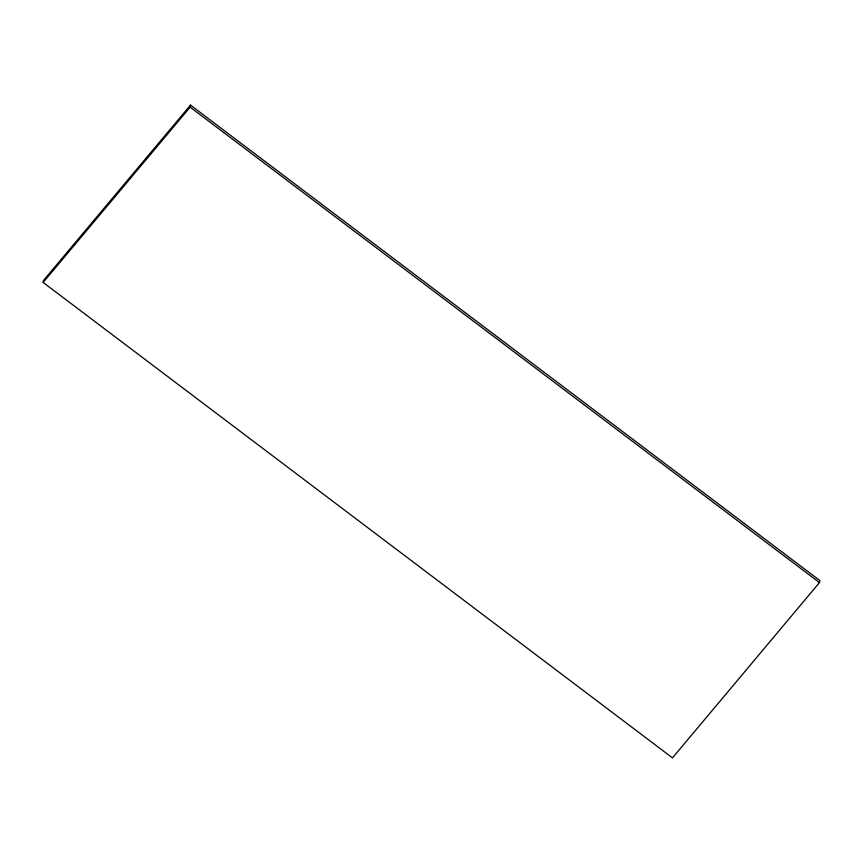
<?xml version="1.0" encoding="UTF-8"?>
<svg xmlns="http://www.w3.org/2000/svg" width="863" height="863" viewBox="0 0 863 863"><rect width="100%" height="100%" fill="white"/><g stroke="black" fill="none" stroke-linecap="round" stroke-linejoin="round"><path stroke-width="1.29" d="M43.15 282.449L43.538 280.41L190.518 105.113L819.85 580.551L819.462 582.59L672.482 757.887L43.15 282.449L190.14 107.152L190.518 105.113M190.14 107.152L819.462 582.59"/></g></svg>
